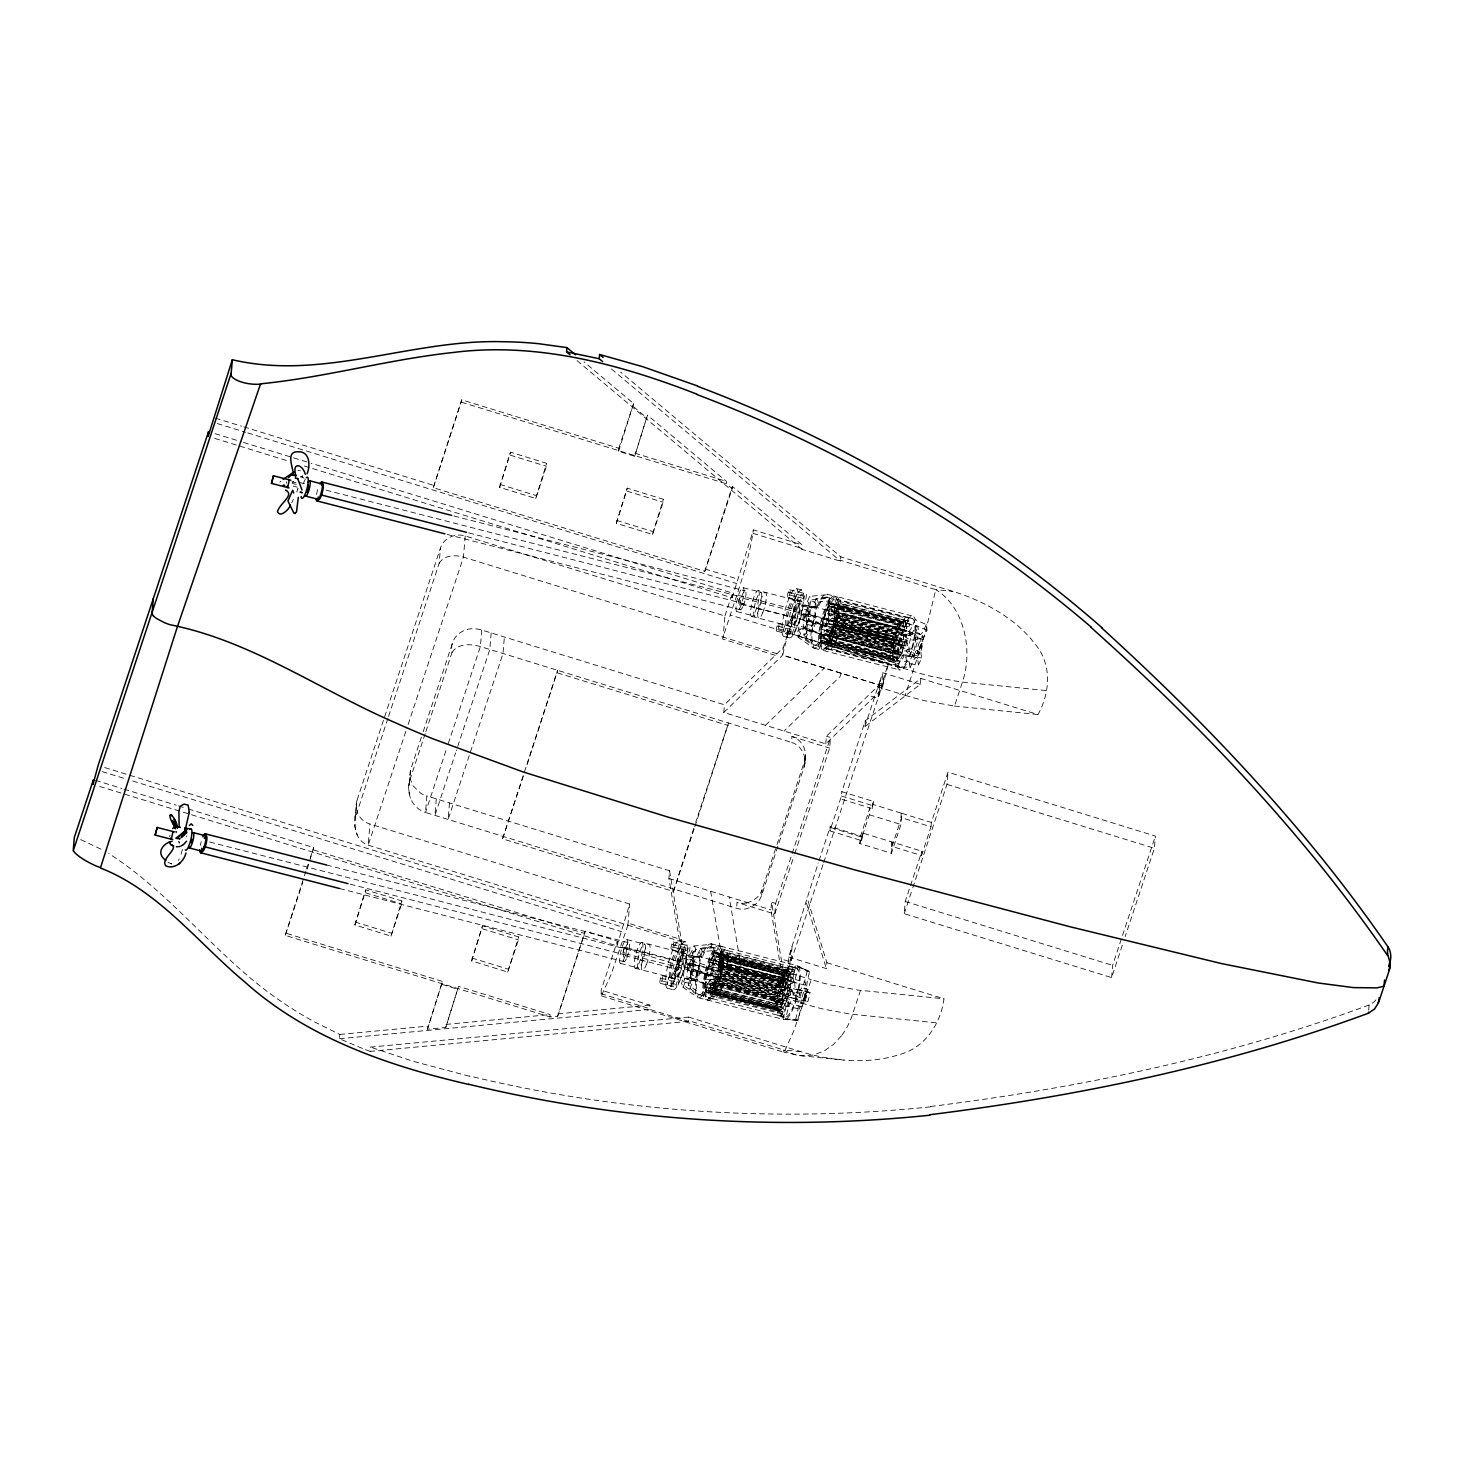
<?xml version="1.0" encoding="UTF-8"?>
<svg xmlns="http://www.w3.org/2000/svg" width="1464" height="1464" viewBox="0 0 1464 1464"><rect width="100%" height="100%" fill="white"/><g stroke="black" fill="none" stroke-linecap="round" stroke-linejoin="round"><path stroke-width="0.75" stroke-dasharray="5 3.75" d="M714.633 981.941L718.019 981.612L780.056 997.387C784.979 997.936 783.588 1008.714 778.336 1006.207L705.337 987.743L705.575 982.069L777.164 1000.278L776.908 1005.951A20.972 5.472 -76.4 0 1 776.945 1000.736L777.164 1000.278M713.975 985.748L711.193 990.341L783.277 1008.879L784.942 1010.069L784.777 1012.393A25.327 6.606 -76.4 0 1 783.35 1014.223L711.028 996.014A25.712 6.698 -76.4 0 1 710.571 993.8L711.486 991.622L713.499 991.366M711.23 959.798L782.801 978.007L711.23 959.798L713.609 955.077L785.18 973.286L782.801 978.007M719.464 957.676L719.464 962.928A20.972 5.472 -76.4 0 0 719.464 957.676L791.036 975.884A20.972 5.472 -76.4 0 1 791.036 981.136L714.652 963.239A12.481 3.257 -76.4 0 0 713.956 964.501L716.335 966.24L778.354 982.015L781.739 981.685M692.472 980.331L785.162 1003.828L782.764 1008.55A20.624 5.38 -76.4 0 0 790.688 984.631L718.897 966.514L717.708 973.157L789.279 991.366L790.688 984.631M785.162 1003.828L710.79 984.686A12.59 3.276 -76.4 0 1 710.461 983.991L713.133 983.991M790.798 981.575L791.036 975.884M830.417 632.155L895.675 647.783C900.616 648.332 899.207 659.111 893.955 656.604L820.956 638.139L821.212 632.466L892.784 650.675L892.546 656.348A20.972 5.472 -76.4 0 1 892.546 651.096L892.784 650.675M830.253 632.411A12.279 3.203 -76.4 0 1 829.557 633.601L902.172 652.907L904.002 655.799A24.98 6.515 -76.4 0 1 902.574 658.965L826.831 640.738L829.21 636.017L900.781 654.737L808.091 630.728M898.878 630.014L901.549 630.032A12.59 3.276 -76.4 0 0 901.202 629.337L826.849 609.664L829.228 605.474L900.799 623.682L898.036 628.276M834.846 613.745L835.084 608.072A20.972 5.472 -76.4 0 1 835.084 613.306L906.655 631.515A20.972 5.472 -76.4 0 0 906.673 626.281L906.417 631.954M900.781 654.207L898.402 658.946A20.624 5.38 -76.4 0 0 900.781 654.737M713.938 964.648C713.041 961.628 713.48 955.461 718.037 957.419L780.788 973.414L782.453 974.566L782.417 980.477M895.693 623.591L898.091 624.963L898.036 630.874A12.481 3.257 -76.4 0 0 897.341 632.137L893.992 632.411L831.955 616.619C827.014 616.088 828.423 605.309 833.657 607.816L907.223 626.409L909.181 626.263L910.187 624.158A25.766 6.716 -76.4 0 0 909.894 621.559L844.893 604.522C841.58 603.113 841.123 610.104 844.234 610.397M778.555 991.274L776.012 989.097L713.993 973.304C709.985 971.529 705.355 978.117 710.845 979.178L772.882 994.953L778.226 993.178M894.193 641.671L891.649 639.494L829.612 623.701C825.605 621.926 820.975 628.514 826.465 629.575L892.582 646.246C896.096 646.795 894.376 653.896 891.027 652.688L826.208 635.321A25.327 6.606 -76.4 0 1 826.666 631.496L829.612 630.215M305.921 871.08L285.242 935.386L549.933 1016.949L557.692 1016.217L585.216 931.214L617.369 941.132L601.173 990.14L601.301 996.014L611.037 974.713L628.532 923.308L681.272 939.559M803.773 999.125L805.511 997.35L805.841 993.361L803.773 999.125L803.956 995.044L805.694 993.269M804.907 763.513L805.42 755.278L804.45 762.634L805.383 757.62M720.032 955.754L720.197 953.412A25.327 6.606 -76.4 0 1 721.606 951.582L786.827 967.741C790.469 967.979 787.467 974.182 784.686 972.956M873.477 801.448L872.178 808.622L869.891 807.908L860.375 836.731L859.807 843.557L891.448 853.292L900.982 824.488L901.879 813.362L872.526 804.303L873.477 801.448L841.818 791.695L865.334 720.691L920.856 678.436L1038.013 714.542C1050.347 692.344 1052.03 663.686 1034.81 643.739C1020.408 624.634 999.894 611.055 978.428 601.082A200.257 191.107 4.7 0 0 953.064 591.419L840.83 556.832L620.571 372.057M307.147 869.159L313.699 847.564L187.191 808.604M356.173 807.25C353.483 820.096 352.806 839.97 368.196 845.186L681.657 941.773M387.85 718.531L355.258 817.79L357.033 800.222L440.408 548.158A19.801 18.886 4.7 0 1 465.223 535.952L724.918 615.978L723.179 637.133M362.377 1048.425L339.428 1038.726L339.776 1034.444L314.339 1021.781A363.017 346.419 4.7 0 1 284.766 1003.865C219.856 961.189 174.271 895.236 108.702 853.512M354.874 924.974L365.762 889.838L401.886 900.964L401.63 903.91L390.998 936.1L354.874 924.974L365.762 889.838M357.051 800.222A19.801 18.886 4.7 0 0 369.935 824.049L368.196 845.186L406.168 730.39M390.998 936.1L401.886 900.964M433.307 487.677L461.764 399.855L618.814 448.24L618.577 451.296L634.644 456.256L647.472 415.154L726.455 481.418L726.272 483.779L732.146 488.702L704.824 571.344L433.307 487.677L461.764 399.855M410.469 770.156L409.097 785.839L410.469 770.156L422.492 733.812M388.564 716.39L439.145 563.42L440.408 548.158M409.774 777.585L412.683 785.528L420.882 793.342A26.901 25.675 4.7 0 0 426.866 795.977L425.512 812.483L736.575 908.321A19.014 18.154 4.7 0 0 745.945 908.888L751.746 906.911L756.705 903.288A21.612 20.624 4.7 0 0 761.664 895.273L804.084 767.044L804.559 761.152A21.612 20.624 4.7 0 0 805.328 751.837L803.462 746.109L799.911 741.26A19.014 18.154 4.7 0 0 791.951 736.484L791.457 742.376A19.014 18.154 4.7 0 1 799.417 747.152L802.967 752.002L804.834 757.73A21.612 20.624 4.7 0 1 804.084 767.044M436.29 798.887L434.936 815.393L455.597 752.88M425.859 731.597L452.01 652.523C448.917 638.578 462.221 627.269 475.288 628.843A26.901 25.675 4.7 0 1 481.748 630.032L724.442 704.806L783.277 647.509L788.144 632.814L888.41 663.778L881.877 689.269L825.788 743.895L723.802 712.474L724.442 704.806M465.223 535.97L463.466 557.125L406.882 728.23M549.933 1016.949L550.116 1014.589L458.561 986.37L445.733 1027.472L427.433 1029.192L442.476 981.429L285.425 933.044M449.485 802.949L448.13 819.456L503.012 653.511L504.366 637.005M427.433 1029.192L442.476 981.429M445.733 1027.472L458.561 986.37M481.748 630.032L480.393 646.539L447.6 745.67M499.608 487.329L510.497 452.193L546.621 463.319L546.383 466.266L535.733 498.455L499.608 487.329L510.497 452.193M491.172 632.942L489.818 649.449L456.31 750.739M471.628 960.933L482.516 925.797L518.64 936.923L518.384 939.87L507.752 972.059L471.628 960.933L482.516 925.797M694.119 828.99L673.44 891.485L502.573 838.835L557.656 670.347L526.088 767.722M535.733 498.455L546.621 463.319M507.752 972.059L518.64 936.923M616.362 523.307L627.251 488.171L663.375 499.297L663.137 502.243L652.487 534.433L616.362 523.307L627.251 488.171M557.692 1016.217L585.216 931.214M618.577 451.296L633.619 403.533L584.044 361.937M634.644 456.256L647.472 415.154M99.57 786.424L616.985 945.854L617.369 941.132M652.487 534.433L663.375 499.297M616.985 945.854L629.648 904.038L369.935 824.031M627.91 925.211L629.648 904.038M688.446 1021.341L370.154 1051.39L370.502 1047.108L688.611 1017.077L688.336 1020.554A20.13 5.911 -6.4 0 0 688.446 1021.341L649.778 1009.428A20.13 5.911 -6.4 0 1 649.65 1008.641L649.943 1005.164L601.173 990.14M669.56 870.751L683.121 950.356L678.271 965.051L682.499 958.023L668.92 878.418L669.56 870.751L426.866 795.977M673.44 891.485L695.034 824.287M704.824 571.344L732.348 486.341L802.162 544.919L801.869 548.396A20.13 4.831 42.6 0 0 801.943 549.329L840.629 561.243A20.13 4.831 42.6 0 1 840.556 560.309L840.83 556.832M683.121 950.356L682.499 958.023L782.783 988.914L784.466 978.044L771.528 902.172L775.646 903.434L774.767 914.048L737.069 902.428L736.575 908.321M732.146 488.702L732.348 486.341M304.201 465.955L732.11 597.788L732.494 593.085L311.137 463.265M732.11 597.788L753.393 529.895L802.162 544.919M694.833 826.831L728.541 722.996L695.748 822.128M775.298 655.286L722.557 639.036C733.629 602.985 747.976 567.373 753.393 529.895M722.649 990.817C719.135 990.286 721.057 983.241 724.332 984.43M728.486 958.426C725.449 958.225 725.595 951.344 728.907 952.844L793.946 969.79M726.931 962.745L726.656 966.533L728.322 967.704L791.31 983.735L794.257 982.216A25.419 6.625 -76.4 0 0 794.549 978.574L729.694 961.244L727.022 962.415M761.664 895.273L762.158 889.38L776.286 846.631M723.802 712.474L782.654 655.177L783.277 647.509M783.826 985.711L770.906 909.839L771.528 902.172M778.043 1003.078L778.317 999.29L776.634 998.1L713.663 982.088L710.717 983.607M776.469 1007.397C779.507 1007.616 779.342 1014.406 776.048 1012.978M783.423 981.191L782.783 988.877L778.573 995.886L784.466 978.044M784.155 977.275L782.636 981.136L780.623 981.392L717.635 965.362L715.713 962.653A25.034 6.533 -76.4 0 1 717.104 959.213L782.307 974.987L784.1 977.623M787.412 972.261L788.657 956.999L818.266 862.955M790.999 949.88L789.755 965.142A9.864 9.406 4.7 0 1 783.771 971.144M792.061 946.659L790.816 961.921L781.209 958.975M825.788 743.895L826.41 736.227L882.499 681.62L888.41 663.778M794.732 853.713L829.667 748.104L830.527 737.49L826.41 736.227M829.942 830.875L830.289 826.556L861.948 836.292L861.582 840.629L829.942 830.875L841.471 796.013L841.818 791.695M788.657 956.999L826.355 968.601L826.849 962.708L806.957 897.212M920.856 678.436L920.38 684.328L864.858 726.602L865.334 720.691M861.582 840.629L862.991 833.108L921.917 851.206L921.551 855.543L891.393 846.247L891.741 841.928M879.26 683.048L877.997 698.31L868.39 695.345M859.807 843.557L869.342 814.753L869.891 807.908L840.537 798.868M920.38 684.328L882.682 672.726L880.322 679.827L879.077 695.089A9.919 9.461 4.7 0 0 877.778 686.854M881.419 687.989L882.682 672.726M881.877 689.269L882.499 681.62M872.178 808.622L872.526 804.303M788.144 632.814L782.654 655.177L882.92 686.14L883.561 678.418M891.448 853.292L892.381 842.129M901.238 813.179L900.891 817.516L930.994 826.794L921.551 855.543M1122.302 945.268L1111.615 977.586L904.221 913.682L905.228 901.476L921.917 851.206M930.994 826.794L931.36 822.457L947.995 772.168L1155.389 836.072L1154.382 848.278L1125.157 936.649M912.767 887.824L946.988 784.375L947.995 772.168M1111.615 977.586L1112.622 965.38L1155.389 836.072M1368.675 1010.123L1369.114 1004.999A19.782 18.886 4.7 0 0 1376.197 999.619M720.288 992.866C717.47 991.604 714.524 997.826 718.147 998.064M711.888 969.735L714.359 971.876L776.945 987.761L779.525 987.212L781.611 980.77L709.912 962.324L707.972 968.82L779.909 987.944A25.034 6.533 -76.4 0 0 778.939 992.025L776.817 992.501L713.828 976.47L712.126 975.024A25.034 6.533 -76.4 0 1 713.096 970.961L715.841 970.614M783.258 979.636C788.218 982.051 790.725 970.358 784.686 970.943L721.258 954.876L720.087 954.857L717.817 961.702A12.59 3.276 -76.4 0 1 718.165 962.397L721.221 963.843M820.993 638.194A20.972 5.472 -76.4 0 1 820.993 632.942L893.479 651.37C898.804 651.572 895.748 663.046 890.679 659.441L827.306 643.08C821.286 643.666 823.756 631.954 828.752 634.388M901.129 622.182C903.965 623.426 907.003 617.424 903.325 617.387L838.122 601.118A25.419 6.625 -76.4 0 0 836.731 602.564L836.456 604.943L838.14 606.151M835.102 644.416C832.376 643.099 829.246 648.991 832.888 649.211L897.999 665.516A25.419 6.625 -76.4 0 0 899.482 664.052L899.756 661.673L898.091 660.447L825.513 642.257A20.972 5.472 -76.4 0 1 823.445 643.263L825.513 642.257M727.151 952.789L727.151 952.716A25.712 6.698 -76.4 0 1 727.59 955.022L729.566 956.138M777.805 1013.088L777.823 1013.015A25.766 6.716 -76.4 0 1 777.384 1010.764L775.389 1009.684M716.299 990.433C711.98 990.176 715.127 985.546 718.019 987.431M782.453 974.566L781.502 976.232L778.372 976.195M831.936 640.829C827.599 640.573 830.747 635.943 833.638 637.828L898.054 654.975M898.091 624.963L897.139 626.629L893.992 626.592L829.576 609.445M780.239 985.181L778.811 981.758L776.542 980.459L714.505 964.684C710.9 963.092 709.363 968.198 711.962 970.321M895.877 635.577L893.498 633.583L831.461 617.79L828.112 618.339A12.17 3.166 -76.4 0 0 827.526 620.114L829.978 622.273L892.015 638.048L895.273 637.352M302.627 475.416L302.591 477.227L300.303 476.861M834.041 613.691L832.211 610.799A24.98 6.515 -76.4 0 1 833.638 607.633L835.889 607.45M843.081 604.577L843.099 604.486A25.766 6.716 -76.4 0 1 843.374 607.176L845.332 608.347M829.008 640.189L827.032 640.335L826.025 642.44A25.766 6.716 -76.4 0 0 826.337 645.038L893.132 662.021A25.766 6.716 -76.4 0 1 892.839 659.441L890.899 658.269M713.005 993.269C708.393 993.873 709.839 983.021 713.792 985.766M828.642 643.666L826.208 642.806L827.508 635.559A12.481 3.257 -76.4 0 0 828.093 635.284L831.442 635.577M780.568 978.428L783.899 978.739A12.59 3.276 -76.4 0 1 784.484 978.464L785.802 971.218L783.368 970.358M896.188 628.825L899.537 629.136A12.481 3.257 -76.4 0 1 900.14 628.88L901.421 621.614L898.988 620.754M707.826 992.866L710.003 991.201L781.465 1010.069A20.972 5.472 -76.4 0 1 779.397 1011.075L707.826 992.866A20.972 5.472 -76.4 0 0 709.894 991.878L781.465 1010.069M793.946 969.772A25.712 6.698 -76.4 0 1 794.385 972.023L717.726 953.613L718.916 956.065L790.487 974.274L714.908 953.558A20.972 5.472 -76.4 0 1 716.994 952.588L788.547 970.76L786.497 971.767A20.972 5.472 -76.4 0 1 788.584 970.797M714.798 954.217L716.976 952.552M829.264 605.364A20.624 5.38 -76.4 0 0 821.322 629.41L822.731 622.658L894.303 640.866L893.461 648.497A25.419 6.625 -76.4 0 0 893.058 652.432L892.839 652.615M910.151 624.286L830.527 603.955A20.972 5.472 -76.4 0 1 832.613 602.985L905.136 621.578A21.137 5.508 -76.4 0 1 906.326 624.012L834.535 606.444L833.547 603.369A21.137 5.508 -76.4 0 1 834.736 605.803L834.535 606.444M830.417 604.614L832.595 602.948M842.66 625.988C839.201 624.725 837.774 632.064 841.599 632.265L904.587 648.278L906.783 647.838A24.98 6.515 -76.4 0 0 907.863 643.812L905.649 642.001L833.327 623.536L834.535 616.893L906.308 635.01A20.624 5.38 -76.4 0 1 902.062 651.773C898.622 655.835 914.03 658.288 914.268 655.927C916.592 650.821 903.068 649.998 901.879 651.663M785.216 973.176A20.624 5.38 -76.4 0 0 777.274 997.204L778.683 990.469L707.094 972.261L705.703 978.995A20.624 5.38 -76.4 0 1 709.948 962.232M779.397 1011.075L781.575 1009.41M895.035 661.472L897.103 660.465A20.972 5.472 -76.4 0 1 895.035 661.472L822.494 642.842A21.137 5.508 -76.4 0 1 821.304 640.39L893.095 657.977L894.083 661.051A21.137 5.508 -76.4 0 1 892.894 658.599L893.095 657.977M904.203 621.193A20.972 5.472 -76.4 0 0 902.135 622.2L904.166 621.157M907.149 642.879L907.003 640.024L739.997 597.532L738.57 600.039L738.551 603.516L905.576 646.008L906.985 643.501L843.191 626.336L841.05 626.83A24.98 6.515 -76.4 0 1 839.97 630.856L840.592 631.826L839.805 631.277M791.036 981.136L718.531 962.653C713.041 962.507 716.299 950.96 721.331 954.583M906.655 631.515L834.151 613.05C828.661 612.904 831.918 601.356 836.951 604.961L902.428 622.017L903.782 623.298L901.531 630.142M775.042 1009.044C780.056 1012.539 783.222 1001.193 777.841 1000.973L705.575 982.069M721.057 989.737L721.075 989.591A25.034 6.533 -76.4 0 0 722.447 986.205L724.68 985.803M783.917 976.067L783.881 976.232A25.034 6.533 -76.4 0 0 782.526 979.617M425.146 733.739L409.609 780.751C405.857 793.287 412.592 808.64 425.512 812.483L446.886 747.829M710.571 992.409L714.487 992.555M826.208 642.806L894.577 659.587M837.353 643.135L835.779 641.964A24.98 6.515 -76.4 0 0 837.188 638.816L904.038 655.652M785.784 971.309L717.415 954.436M778.939 1009.282L776.524 1008.33M898.878 623.481L900.433 624.634A24.98 6.515 -76.4 0 0 899.024 627.782L832.192 610.964M901.421 621.614L833.053 604.833M782.453 998.979L782.398 999.18A12.279 3.203 -76.4 0 1 781.703 1000.443L713.956 983.149M169.641 836.694L170.007 835.084M355.789 815.485L354.855 826.391L357.198 835.084M727.59 950.685L725.449 950.044A25.712 6.698 -76.4 0 0 724.369 949.807L723.838 952.387L725.504 953.576L788.492 969.589L791.329 969.772L792.262 967.064A25.712 6.698 -76.4 0 0 791.182 966.807L788.986 966.368M718.568 964.977L721.221 960.201L723.253 959.908L786.022 975.848C791.731 976.214 787.907 986.059 783.386 984.247L721.349 968.454L718.568 966.478A12.481 3.257 -76.4 0 0 718.568 964.977L794.202 982.381M834.224 615.191L834.187 615.374A12.59 3.276 -76.4 0 1 834.187 616.893L836.969 618.851L899.006 634.626C903.544 636.437 907.369 626.61 901.659 626.244L839.622 610.451C836.127 608.731 831.552 616.472 836.969 615.1L901.952 632.613M772.388 1003.572L775.151 1003.426L777.823 998.649A12.279 3.203 -76.4 0 1 777.86 997.295M783.13 1018.944L785.363 1009.629A13.286 3.459 -76.4 0 0 785.015 996.161L782.563 995.575A28.072 7.32 -76.4 0 0 783.149 1018.889L795.647 1019.548A25.712 6.698 -76.4 0 0 798.026 1020.06L799.655 1013.179A13.103 3.422 -76.4 0 1 806.078 1001.175L807.89 1001.541A25.034 6.533 -76.4 0 0 810.031 992.555L796.288 989.115A13.286 3.459 -76.4 0 1 795.958 975.61L798.173 966.295L809.519 971.767L807.89 978.647A13.286 3.459 -76.4 0 0 808.238 992.116L810.031 992.555M795.812 965.764L793.579 975.079A13.103 3.422 -76.4 0 1 787.174 987.084L784.704 986.59A27.633 7.21 -76.4 0 1 795.794 965.819L807.158 971.236A25.712 6.698 -76.4 0 1 809.519 971.767M795.647 1019.548L797.276 1012.667A13.286 3.459 -76.4 0 0 796.947 999.198L785.015 996.106M807.158 971.236L805.511 978.117A13.103 3.422 -76.4 0 1 799.106 990.121M893.406 649.229L893.443 649.046A12.481 3.257 -76.4 0 1 893.461 647.564L890.661 645.569L828.624 629.776C824.086 627.964 820.261 637.81 825.971 638.176L888.008 653.951C891.503 655.689 896.078 647.948 890.643 649.321L825.678 631.808A12.481 3.257 -76.4 0 1 825.696 630.325M712.693 998.759L713.389 996.234L715.402 995.996L779.452 1012.246C782.124 1012.264 781.428 1017.389 778.958 1015.467L712.767 998.759A25.712 6.698 -76.4 0 0 713.792 999.015L715.969 999.455M409.609 780.751L408.639 789.242L410.524 798.191M900.287 667.547L828.697 649.321A25.766 6.716 -76.4 0 1 827.727 648.662L828.533 646.063L830.509 645.917L899.5 663.961M835.798 599.032L907.442 617.259A25.766 6.716 -76.4 0 1 908.485 617.936L907.68 620.535L905.704 620.699L836.749 602.747M286.34 483.285L286.798 481.674M775.151 999.784L778.207 1001.23A12.59 3.276 -76.4 0 0 778.555 1001.925L776.286 1008.769L775.115 1008.751L711.687 992.684L708.228 990.725L710.461 983.881M720.087 954.857L721.697 956.925M833.455 612.098L835.706 605.254L838.286 605.565M776.286 1008.769L772.864 1006.72L708.265 990.616M889.343 658.855L891.942 659.056L888.483 657.098L823.884 641.012M903.746 623.408L839.147 607.304L835.688 605.364M710.058 979.91L713.005 979.379L775.023 995.172L777.823 997.149M786.26 983.936L786.314 983.716A12.59 3.276 -76.4 0 0 786.314 982.216L783.386 980.496M901.879 634.333L901.934 634.113A12.481 3.257 -76.4 0 0 901.952 632.613M727.791 961.427L727.754 961.574A25.419 6.625 -76.4 0 1 727.443 965.215L729.255 966.606M710.79 983.771A25.327 6.606 -76.4 0 0 710.498 987.395L777.219 1004.231A25.419 6.625 -76.4 0 1 777.512 1000.589L710.772 983.442M306.635 868.939L309.453 860.393M310.167 858.252L313.699 847.564M285.242 935.386L302.902 881.987M423.188 731.689L452.888 641.927M618.814 448.24L633.619 403.533M502.573 838.835L523.234 776.341M724.918 615.978L732.494 593.085M699.188 966.807A24.76 6.46 -76.4 0 0 696.754 991.036L695.729 993.763L681.437 983.808A16.708 4.355 -76.4 0 0 683.45 963.769A21.173 5.527 -76.4 0 1 686.433 954.748A16.708 4.355 -76.4 0 0 693.954 945.982L712.108 944.262L711.156 947.116L700.469 948.123A16.708 4.355 -76.4 0 1 693.222 956.559A20.697 5.399 -76.4 0 0 690.221 965.618A16.708 4.355 -76.4 0 1 688.263 985.052A21.393 5.582 -76.4 0 0 689.983 988.566L698.365 994.422L697.431 997.259L683.139 987.322A21.887 5.71 -76.4 0 1 681.437 983.808M826.794 597.513L816.089 598.52A21.393 5.582 -76.4 0 1 817.809 602.052A16.708 4.355 -76.4 0 0 815.869 621.413A20.697 5.399 -76.4 0 1 812.868 630.472L823.61 635.321A27.853 7.265 -76.4 0 1 813.069 647.6L798.758 637.718A21.887 5.71 -76.4 0 1 797.057 634.205L811.367 644.16L812.3 641.305L803.882 635.431A16.708 4.355 -76.4 0 0 805.841 616.069A20.697 5.399 -76.4 0 1 808.842 606.993L817.717 608.109A24.76 6.46 -76.4 0 1 826.776 597.55L827.727 594.659L809.574 596.36A16.708 4.355 -76.4 0 1 802.071 605.089A21.173 5.527 -76.4 0 0 799.088 614.111A16.708 4.355 -76.4 0 1 797.075 634.223M683.121 987.303A16.708 4.355 -76.4 0 1 690.642 978.593A21.173 5.527 -76.4 0 0 693.625 969.571L710.955 975.994L710.406 974.878A24.76 6.46 -76.4 0 0 712.84 950.648L713.81 947.775L695.656 949.477A21.887 5.71 -76.4 0 0 693.954 945.964M813.051 647.655L814.002 644.819L805.603 638.963A21.393 5.582 -76.4 0 1 803.882 635.431M823.591 619.235L825.55 612.739L897.231 631.185L895.163 637.444L823.591 619.235L895.163 637.444M705.685 989.993L777.457 1007.58L778.647 1010.014L706.874 992.446A21.137 5.508 -76.4 0 1 705.685 989.993L777.256 1008.202A21.137 5.508 -76.4 0 0 778.445 1010.654M706.874 992.446L705.886 989.371M718.916 956.065L719.117 955.425A21.137 5.508 -76.4 0 0 717.927 952.973M822.494 642.842L821.524 639.768M788.529 995.044L786.461 1001.303L714.761 982.856L716.829 976.598L789.7 995.319L791.859 994.861A25.034 6.533 -76.4 0 0 792.848 990.78L791.127 989.335L728.139 973.304C724.735 971.346 722.557 978.647 726.126 979.178M830.509 633.473L832.485 626.812L835.066 626.263L897.652 642.147C901.916 642.586 902.867 651.132 897.487 649.339L835.45 633.564L833.199 632.247L831.753 628.843A12.17 3.166 -76.4 0 0 832.357 627.068L904.166 645.423L832.467 626.976M777 844.508L804.559 761.152M741.077 976.067L742.12 972.865L729.182 896.975M841.233 673.22L840.171 676.423L784.082 731.03M775.646 903.434L830.527 737.49M774.767 914.048L794.019 855.854M818.98 860.814L830.289 826.556M864.858 726.602L880.322 679.827M822.969 864.693L784.613 980.679L783.697 980.386M823.701 862.534L884.201 679.552L883.286 679.278M790.487 974.274L789.499 971.181A21.137 5.508 -76.4 0 1 790.688 973.633M906.106 624.652L905.136 621.578M904.038 645.185L902.08 651.681L830.399 633.235M688.611 1017.077L800.845 1051.664A200.257 191.107 4.7 0 0 827.306 1057.96C850.987 1061.858 875.856 1062.187 898.878 1054.721C924.553 1048.187 940.602 1024.324 943.987 998.814L857.941 990.067L830.985 985.034A101.931 29.701 18.3 0 1 811.257 979.599L793.763 1031.004L784.027 1052.305L600.972 995.758M877.265 686.707L905.264 695.327L925.028 633.436L935.825 589.663L840.556 560.309M861.948 836.292L862.991 833.108M892.015 846.467L901.531 817.681M860.503 990.341L852.56 1014.332A72.633 55.376 87.3 0 1 841.416 1035.89M905.264 695.327A101.931 29.701 18.3 0 0 925.01 700.78L954.51 706.069L962.452 682.096A72.633 55.376 87.3 0 0 966.881 656.549C967.338 638.286 962.69 619.565 951.929 604.614A66.118 50.417 87.3 0 0 935.825 589.663L953.064 591.419M904.221 913.682L912.054 889.984M882.92 686.14L782.654 655.177M891.924 659.166L894.175 652.377A12.481 3.257 -76.4 0 1 893.845 651.626M716.555 997.24L716.537 997.313A25.327 6.606 -76.4 0 0 717.982 995.41L720.215 995.374M788.419 968.582L788.437 968.491A25.327 6.606 -76.4 0 0 787.174 970.266M836.859 610.579L836.859 612.666L839.622 614.203L904.423 629.868M710.132 979.691L707.496 984.43L707.588 986.242L709.601 987.559L787.888 1006.573A25.034 6.533 -76.4 0 0 789.261 1003.188M721.221 960.201L721.221 962.269L723.985 963.806L788.785 979.471M890.771 653.822L890.771 651.736L888.008 650.199L823.207 634.553M775.151 1003.426L775.151 1001.358L772.388 999.821M718.165 970.449L723.509 968.674L785.528 984.449C791.018 985.51 786.388 992.098 782.398 990.323L720.361 974.53L717.817 972.352A12.481 3.257 -76.4 0 0 718.147 970.486M888.502 645.35L893.845 643.574M182.433 849.468L180.401 856.605M296.698 492.014L298.015 488.5L296.295 491.264M794.366 972.133L793.488 974.201L791.475 974.438L720.398 955.663M893.113 662.131L893.662 657.428L891.997 656.22M452.01 652.523C457.646 643.044 471.133 643.849 480.393 646.539L791.457 742.376M831.735 611.989L831.772 611.897A12.59 3.276 -76.4 0 1 832.357 611.623L835.633 612.336M716.116 961.592L716.152 961.519A12.481 3.257 -76.4 0 1 716.756 961.244L720.014 961.939M895.895 652.432L895.858 652.505A12.481 3.257 -76.4 0 1 895.273 652.798L891.997 652.084M909.473 661.856L896.7 660.703L899.939 653.511A13.103 3.422 -76.4 0 0 903.453 635.522L902.776 629.557L914.89 634.15L915.384 638.524A13.103 3.422 -76.4 0 1 911.871 656.567L909.473 661.856A25.712 6.698 -76.4 0 0 910.132 667.584L897.359 666.431L900.598 659.221A13.286 3.459 -76.4 0 1 905.96 657.519M915.22 619.583L911.962 626.793A13.286 3.459 -76.4 0 1 906.6 628.514L905.905 622.621A28.072 7.32 -76.4 0 1 915.201 619.638L926.291 624.506A25.712 6.698 -76.4 0 1 926.95 630.234L924.553 635.559A13.103 3.422 -76.4 0 0 921.039 653.548L921.533 657.94A25.034 6.533 -76.4 0 1 918.404 664.894L906.655 663.412A28.072 7.32 -76.4 0 1 897.377 666.376M926.95 630.234L915.86 625.311L912.621 632.521A13.103 3.422 -76.4 0 0 909.107 650.51L909.784 656.458L921.533 657.94M926.291 624.506L923.894 629.831A13.286 3.459 -76.4 0 1 918.532 631.533L918.019 627.196L905.905 622.621M910.132 667.584L912.529 662.259A13.286 3.459 -76.4 0 1 917.891 660.557M780.275 1002.035L780.239 1002.126A12.279 3.203 -76.4 0 1 779.635 1002.456L776.378 1001.687M439.145 563.42C443.738 555.057 455.322 554.636 463.466 557.125L776.927 653.694M293.349 499.462L291.702 502.756M179.212 859.02L178.334 860.448M893.699 651.718L890.789 650.181M712.492 967.942L715.823 967.393L780.202 984.631M782.508 979.636L715.676 962.818M777.164 1004.396L777.933 1003.407M279.917 482.205L280.868 481.199M841.416 1035.89L833.181 1044.729L823.591 1051.262L813.215 1055.032L802.693 1055.873L784.027 1052.305L783.606 1049.908L688.336 1020.554M893.552 640.628C897.029 641.891 898.438 634.534 894.614 634.333L831.625 618.32L829.447 618.76A24.98 6.515 -76.4 0 0 828.368 622.786L830.564 624.597M901.165 634.845C906.655 635.907 902.025 642.476 898.018 640.72L835.981 624.927L833.437 622.749A12.279 3.203 -76.4 0 0 833.785 620.846L839.128 619.071L906.619 636.383L909.565 635.102A25.327 6.606 -76.4 0 0 910.004 631.277L843.264 614.13A25.327 6.606 -76.4 0 1 842.752 618.119L844.527 619.528M900.122 628.861L898.201 628.257M843.374 614.002L841.946 619.126L843.63 620.352M777.768 998.832L775.023 998.924M826.062 642.312L827.91 642.239M787.724 990.469L787.138 993.416L799.069 996.435L799.82 995.044L799.765 993.47L787.852 990.433L787.138 993.416M793.579 994.77C795.007 993.452 793.817 990.103 793.305 993.983C806.316 1004.396 814.149 991.714 794.275 991.897M805.2 985.126L805.877 982.253L793.872 979.141L793.122 980.551L793.159 982.124L805.09 985.162L805.877 982.253M788.035 1003.151L787.449 1006.079L799.381 1009.117L800.204 1007.342L800.076 1006.152L788.163 1003.115L787.449 1006.079M799.765 993.47L799.069 996.435M765.507 725.321L824.342 668.042M893.973 650.785L897.341 650.766M710.589 993.672L784.814 1012.283M786.992 970.412L784.741 970.449M808.878 611.714C798.685 603.406 798.319 619.858 808.476 614.606C810.269 610.25 806.792 612.3 807.817 615.374M808.274 605.492C810.306 603.369 808.329 599.874 807.927 604.815C815.539 613.764 820.755 599.27 809.189 601.85M815.759 603.442L814.808 607.212M800.076 628.568C795.446 632.759 806.847 637.279 806.993 631.862C806.646 627.104 798.813 627.342 799.253 632.338M806.371 624.158L807.195 620.407L806.243 624.176L813.069 625.86L813.728 622.109L812.923 625.878M806.884 630.27L805.932 634.022M685.664 963.257C687.696 961.134 685.719 957.639 685.317 962.58C692.929 971.529 698.145 957.035 686.579 959.615M693.149 961.207L692.197 964.977M699.316 956.797C703.946 952.606 692.545 948.105 692.399 953.521C692.948 958.334 700.542 958.042 700.14 953.046M683.761 981.923L684.585 978.172L683.633 981.941L690.441 983.625L691.118 979.874L690.313 983.643M698.255 971.712C696.187 973.029 697.523 977.824 698.346 973.304C694.101 962.69 683.157 977.037 697.303 975.481M292.452 482.498L293.715 481.473M805.511 993.287L804.248 999.253M836.511 619.144L835.688 622.054L838.268 623.81L902.904 639.512M891.119 645.258L891.942 642.367L889.362 640.591L824.726 624.908M720.892 968.747L720.068 971.657L722.649 973.414L787.284 989.115M775.481 994.88L776.304 991.97L773.724 990.213L709.088 974.512M738.734 603.497L739.997 597.532M919.593 649.504L920.838 643.538L919.264 649.43L921.313 643.666L921.313 647.143L919.41 649.522M903.544 619.547L901.293 619.492M922.778 635.303C921.185 636.181 922.119 640.152 922.832 636.639C912.713 625.274 899.848 638.084 921.991 638.249M917.05 639.896C922.009 635.12 904.331 631.13 904.972 635.522C903.947 638.249 918.001 643.611 917.727 636.95M907.442 649.156C902.483 653.932 920.161 657.922 919.52 653.53C920.728 651.023 906.362 645.258 906.857 652.121M901.824 653.768L902.501 650.803M707.588 984.156L710.351 984.028M794.751 599.087C802.034 581.757 785.82 602.088 800.351 600.478C805.548 592.17 798.96 591.822 800.241 600.514M674.428 978.721L672.543 986.388L674.666 978.849L668.645 977.44L666.943 984.998L668.847 977.33M826.849 631.185L828.716 631.039M909.364 635.431L834.535 616.893M900.543 640.665L901.202 639.988A12.481 3.257 -76.4 0 0 901.531 638.121M784.924 990.268L785.564 989.591A12.279 3.203 -76.4 0 0 785.912 987.688L783.24 985.565L718.751 969.79M822.731 622.658L894.303 640.866M833.327 623.536L904.898 641.744L906.308 635.01M821.524 629.319L893.095 647.527L821.322 629.41M1369.114 1004.999C1228.076 1057.118 1079.444 1087.917 930.482 1106.509M712.474 984.888L715.823 985.199M834.389 620.187L898.878 635.962L901.549 638.084M893.241 644.215L828.752 628.459L826.08 626.336M777.622 993.836L713.133 978.062L710.461 975.939M908.485 617.991L841.69 600.954A25.766 6.716 -76.4 0 0 840.72 600.277L840.098 602.82L842.715 604.669M827.727 648.625L894.541 665.644A25.766 6.716 -76.4 0 0 895.511 666.321L896.114 663.778L893.498 661.929M894.083 652.413L891.777 651.919M717.817 961.647L720.361 962.104M778.555 1001.98L776.012 1001.522M793.159 982.124L793.872 979.141M806.188 994.934L805.401 997.826M800.076 1006.152L799.381 1009.117M788.126 973.011L785.546 972.7M746.42 902.995L752.222 901.019L757.181 897.395A21.612 20.624 4.7 0 0 762.158 889.38M624.359 947.135L622.932 953.137L789.938 995.611L791.365 993.104L791.365 989.627L624.359 947.135L622.932 953.137M791.365 989.627L789.938 995.611M907.003 640.024L905.576 646.008M817.809 602.052L828.478 601.009L829.429 598.172L811.276 599.874A21.887 5.71 -76.4 0 0 809.574 596.36M700.469 948.123A21.393 5.582 -76.4 0 1 702.189 951.655L712.858 950.612M339.776 1034.444L427.689 1026.136M445.971 1024.416L550.116 1014.589M557.876 1013.857L649.943 1005.164M339.428 1038.726L649.778 1009.428M801.137 613.672L802.089 609.902M692.509 955.114L693.57 951.472M690.624 973.78L691.575 970.01M297.961 470.438L300.395 470.768M798.026 1020.06L785.509 1019.456L787.724 1010.142A13.103 3.422 -76.4 0 1 794.147 998.137L807.89 1001.541M796.983 1020.243L783.99 1019.511L707.643 1000.077M829.008 623.792L893.022 640.262L895.163 639.786A24.98 6.515 -76.4 0 1 896.243 635.76L892.18 630.856L830.143 615.081C826.538 613.489 824.982 618.595 827.581 620.718M1045.937 690.551L959.89 681.821L932.934 676.789A101.931 29.701 18.3 0 1 913.207 671.354L730.481 615.063M954.51 706.069L1038.013 714.542M936.063 1022.787L849.998 1014.04L823.061 1009.025A101.931 29.701 18.3 0 1 803.333 1003.572L620.608 947.281M800.845 1051.664L783.606 1049.908A66.118 50.417 87.3 0 0 802.693 1055.873L843.904 1060.064M805.859 616.015L814.753 617.058L814.204 615.941L799.088 614.111M690.221 965.618L699.133 966.661L698.584 965.545L683.468 963.715M712.09 944.317A27.853 7.265 -76.4 0 0 701.531 956.578L686.433 954.748M711.156 947.153A24.76 6.46 -76.4 0 0 702.079 957.694L693.204 956.596M910.059 635.211L910.846 632.283M905.008 636.858L905.795 633.912M919.484 652.212L918.697 655.14M914.433 653.841L913.646 656.787M802.052 605.144L817.168 606.993L817.717 608.109M792.207 967.064L724.424 949.861M775.06 984.943L778.153 984.65L778.811 981.758M721.313 978.684C717.836 976.817 715.64 982.966 719.831 983.168L787.321 1000.443L789.279 1002.986L710.058 981.411M781.868 998.942C787.229 1000.736 786.278 992.189 782.032 991.75L719.995 975.976L716.72 976.671A12.17 3.166 -76.4 0 1 716.134 978.446L717.58 981.868M839.201 636.877L837.079 637.206L835.743 642.11M728.139 973.304L726.034 973.798A25.034 6.533 -76.4 0 1 725.064 977.861L726.711 979.306M784.704 986.59L799.088 990.158M776.817 992.501C780.239 994.477 782.417 987.175 778.83 986.644M782.563 995.575L796.947 999.143M834.919 647.106L832.687 647.051A25.419 6.625 -76.4 0 1 831.296 648.479L831.332 648.625M469.377 1076.241L413.434 1061.4L370.502 1047.108M835.999 612.501L833.455 612.043A12.59 3.276 -76.4 0 1 833.785 612.794L836.841 614.24M789.718 589.772L806.024 593.835A3.953 0.952 -76 0 1 805.42 599.874A3.953 0.952 -76 0 1 803.864 599.307A3.953 0.952 -76 0 1 806.115 593.853M788.693 592.353L804.084 596.196M789.883 595.098L805.255 598.922M787.943 597.458L804.248 601.521M778.647 623.518A3.953 0.952 -76 0 1 777.951 629.538A3.953 0.952 -76 0 1 776.396 628.971A3.953 0.952 -76 0 1 778.647 623.518L794.861 627.562M777.549 626.098L792.921 629.923M778.72 628.825L794.11 632.668M776.78 631.185L793.085 635.248M673.239 941.919L689.562 945.982M672.232 944.5L687.623 948.343M673.422 947.245L688.794 951.069M671.464 949.605L687.787 953.668M662.094 975.646L678.399 979.709A3.953 0.952 -76 0 1 677.795 985.748A3.953 0.952 -76 0 1 676.258 985.181A3.953 0.952 -76 0 1 678.491 979.727M661.087 978.226L676.459 982.069M662.259 980.971L677.631 984.814M660.319 983.332L676.624 987.395M826.355 597.275L833.84 599.16A24.76 6.46 -76.4 0 1 830.509 636.529A24.76 6.46 -76.4 0 1 819.694 633.729A24.76 6.46 -76.4 0 1 833.876 599.051M803.022 605.986L809.848 607.706M892.564 652.23L896.846 653.31M710.735 946.879L718.22 948.764M687.385 955.589L694.229 957.31M776.927 1001.834L781.227 1002.913M779.855 1015.924L784.576 1017.114M698.328 997.734L705.74 999.601M826.831 594.201L834.681 596.214A27.853 7.265 -76.4 0 1 830.674 638.597A27.853 7.265 -76.4 0 1 818.687 634.644A27.853 7.265 -76.4 0 1 834.718 596.086M836.603 596.562A27.853 7.265 -76.4 0 1 832.595 639.018A27.853 7.265 -76.4 0 1 820.59 635.193A27.853 7.265 -76.4 0 1 836.603 596.562L912.584 616.033M907.277 617.204L912.273 618.485M832.485 603.607L904.917 622.2M830.527 603.955L902.117 622.163M829.228 606.005L900.799 624.213M834.846 608.493L906.417 626.702M813.783 606.773L902.519 629.355M907.863 631.387L919.795 634.424M920.051 638.578L921.954 639.054A7.741 2.013 -76.4 0 1 920.856 650.803A7.741 2.013 -76.4 0 1 917.525 649.76A7.741 2.013 -76.4 0 1 921.972 639.018M291.885 481.711L296.039 482.772M805.109 613.453A3.715 0.97 -76.4 0 1 804.468 619.235A3.715 0.97 -76.4 0 1 802.949 618.43A3.715 0.97 -76.4 0 1 805.109 613.453L900.525 637.737A3.715 0.97 -76.4 0 1 899.903 643.501A3.715 0.97 -76.4 0 1 898.365 642.696A3.715 0.97 -76.4 0 1 900.543 637.718M292.123 483.358L296.277 484.419M293.184 486.103L297.338 487.164M807.195 620.407L813.984 622.218M803.333 620.626L898.768 644.91M916.501 653.548L918.404 654.024M805.31 628.093L811.843 629.758M904.715 654.628L916.629 657.665M821.212 637.718L892.784 655.927M826.831 640.207L898.402 658.416M821.304 640.39L897.212 659.788M822.713 642.22L895.144 660.795M813.947 648.113L821.615 650.071M823.537 650.565L899.976 670M711.211 943.804L718.806 945.744M720.727 946.238L797.313 965.728L808.677 971.163M720.16 948.635L725.119 949.898M791.914 966.881L796.745 968.125M716.866 953.21L788.437 971.419M717.726 953.613L789.297 971.821M714.908 953.558L786.497 971.767M713.609 955.608L785.18 973.816M719.227 958.115L790.798 976.323M698.163 956.321A12.371 3.221 -76.4 0 1 696.443 975.116A12.371 3.221 -76.4 0 1 691.063 973.578A12.371 3.221 -76.4 0 1 698.163 956.321L786.9 978.959M710.04 962.562L781.611 980.77M718.897 966.514L790.469 984.723M804.377 988.163L806.28 988.639M796.288 989.115L808.22 992.153M689.471 963.056A3.715 0.97 -76.4 0 1 688.849 968.839A3.715 0.97 -76.4 0 1 687.311 968.033A3.715 0.97 -76.4 0 1 689.471 963.056L784.905 987.358A3.715 0.97 -76.4 0 1 784.265 993.123A3.715 0.97 -76.4 0 1 782.746 992.299A3.715 0.97 -76.4 0 1 784.905 987.34M687.696 970.248L785.601 995.776M705.703 978.995L777.476 997.112M800.68 1003.096L802.583 1003.572M714.761 982.856L786.333 1001.065M689.69 977.696L696.224 979.361M684.585 978.172L691.374 979.983M705.575 987.322L777.146 1005.53M711.193 989.81L782.764 1008.019M707.075 991.823L779.525 1010.416M708.228 997.698L713.059 998.924M796.288 588.601A24.723 5.362 -75.6 0 1 791.219 626.098A24.723 5.362 -75.6 0 1 782.508 622.786A24.723 5.362 -75.6 0 1 796.288 588.601L801.888 590.047A24.723 5.362 -75.6 0 1 796.837 627.544A24.723 5.362 -75.6 0 1 788.108 624.231A24.723 5.362 -75.6 0 1 801.888 590.047M758.334 590.578A13.341 2.891 -75.6 0 1 755.607 610.836A13.341 2.891 -75.6 0 1 750.904 609.042A13.341 2.891 -75.6 0 1 758.334 590.578L801.943 601.796A13.341 2.891 -75.6 0 1 799.216 622.054A13.341 2.891 -75.6 0 1 794.495 620.26A13.341 2.891 -75.6 0 1 801.943 601.796M743.126 587.686A12.353 2.672 -75.6 0 1 740.601 606.444A12.353 2.672 -75.6 0 1 736.246 604.778A12.353 2.672 -75.6 0 1 743.126 587.686L760.896 592.261A12.353 2.672 -75.6 0 1 758.37 611A12.353 2.672 -75.6 0 1 753.997 609.353A12.353 2.672 -75.6 0 1 760.896 592.261M798.337 603.369A10.87 2.361 -75.6 0 1 796.16 619.821A10.87 2.361 -75.6 0 1 792.28 618.485A10.87 2.361 -75.6 0 1 798.337 603.369L809.555 606.261A10.87 2.361 -75.6 0 1 807.378 622.712A10.87 2.361 -75.6 0 1 803.498 621.377A10.87 2.361 -75.6 0 1 809.555 606.261M453.95 515.987L745.084 590.87M753.265 598.941L796.874 610.159M299.626 482.516L306.177 484.2M738.442 595.427L756.193 600.002M326.088 490.166L741.571 597.019M468.773 532.896L744.023 603.699M741.553 603.845L759.304 608.42M756.632 608.036L800.241 619.254M447.179 534.415L740.51 609.847M792.848 624.414L804.065 627.306M736.85 611.586L754.619 616.161M751.563 616.381L795.153 627.599M783.716 636.401L789.334 637.846M814.423 645.057L822.219 647.051M823.829 648.076L828.935 649.394M679.918 940.437A24.723 5.362 -75.6 0 1 674.867 977.952A24.723 5.362 -75.6 0 1 666.138 974.64A24.723 5.362 -75.6 0 1 679.918 940.437L685.518 941.883A24.723 5.362 -75.6 0 1 680.467 979.398A24.723 5.362 -75.6 0 1 671.738 976.067A24.723 5.362 -75.6 0 1 685.518 941.883M641.982 942.432A13.341 2.891 -75.6 0 1 639.237 962.671A13.341 2.891 -75.6 0 1 634.534 960.878A13.341 2.891 -75.6 0 1 641.982 942.432L685.573 953.65A13.341 2.891 -75.6 0 1 682.846 973.889A13.341 2.891 -75.6 0 1 678.143 972.096A13.341 2.891 -75.6 0 1 685.573 953.65M626.757 939.54A12.353 2.672 -75.6 0 1 624.231 958.279A12.353 2.672 -75.6 0 1 619.876 956.633A12.353 2.672 -75.6 0 1 626.757 939.54L644.526 944.097A12.353 2.672 -75.6 0 1 642.001 962.855A12.353 2.672 -75.6 0 1 637.627 961.189A12.353 2.672 -75.6 0 1 644.526 944.097M681.968 955.223A10.87 2.361 -75.6 0 1 679.79 971.675A10.87 2.361 -75.6 0 1 675.911 970.339A10.87 2.361 -75.6 0 1 681.968 955.223L693.186 958.096A10.87 2.361 -75.6 0 1 691.008 974.548A10.87 2.361 -75.6 0 1 687.128 973.212A10.87 2.361 -75.6 0 1 693.186 958.096M326.563 865.004L628.715 942.706M622.072 947.281L680.504 961.994M209.718 842.02L625.201 948.873M350.207 884.183L627.672 955.534M625.183 955.699L642.952 960.256M640.262 959.872L683.871 971.09M339.648 888.538L624.158 961.702M676.478 976.268L687.696 979.141M620.48 963.44L638.249 967.997M635.193 968.235L678.802 979.453M698.804 994.66L706.581 996.655M667.346 988.237L672.964 989.682M829.429 636.163L827.489 635.596M782.581 977.861L785.582 978.94A12.59 3.276 -76.4 0 1 785.93 979.636M829.594 636.145L826.428 635.083A12.481 3.257 -76.4 0 1 826.099 634.388M782.398 977.879L784.521 978.483M777.384 1015.119L779.507 1015.76A25.712 6.698 -76.4 0 0 780.587 1015.998M171.654 863.888L170.483 863.577L171.544 863.852M895.693 629.41L898.091 630.709M780.074 979.013L782.453 980.313M721.752 954.418L720.16 953.521M301.017 476.257L304.055 478.179M716.335 960.421L713.956 959.048M780.038 1003.206L782.435 1004.579M891.686 647.07L893.003 647.692M634.9 453.2L726.455 481.418M461.581 402.216L726.272 483.779M510.259 455.139L546.383 466.266M627.013 491.117L663.137 502.243M753.1 533.372L801.869 548.396M499.864 484.383L535.97 495.509M616.6 520.361L652.724 531.487M215.391 418.137L241.578 426.189M243.756 426.866L433.509 485.334M705.008 568.984L737.179 578.884M217.203 423.517L245.586 432.264M247.764 432.941L736.795 583.605M215.08 433.655L241.267 441.725M243.463 442.403L291.482 457.207M293.678 457.884L308.959 462.587M214.696 438.377L286.724 460.574M791.951 736.484L829.667 748.104M946.988 784.375L1154.382 848.278M557.455 672.891L728.322 725.54M841.471 796.013L873.111 805.767M869.342 814.753L900.982 824.488M831.021 827.672L862.644 837.426M905.228 901.476L1112.622 965.38M668.92 878.418L770.906 909.839M826.849 962.708L943.987 998.814M783.258 970.98L811.257 979.599M104.658 767.539L622.072 926.95M102.077 771.583L123.909 778.299M132.638 780.989L621.688 931.671M778.244 986.516L779.434 986.791M95.599 780.367L121.768 788.437M123.946 789.114L176.284 805.237M178.48 805.914L185.013 807.927M313.497 849.925L585.014 933.574M365.524 892.784L401.63 903.91M482.278 928.743L518.384 939.87M600.881 993.617L649.65 1008.641M355.112 922.027L391.236 933.154M471.866 957.987L507.99 969.113M442.238 984.467L458.305 989.426M901.879 813.362L931.36 822.457M713.041 969.15L710.772 967.85M170.849 863.687L167.884 862.186M689.965 988.548A16.708 4.355 -76.4 0 1 697.23 980.13L707.99 984.924A27.853 7.265 -76.4 0 1 697.45 997.204M690.66 978.538L707.99 984.924M829.319 598.044A27.853 7.265 -76.4 0 1 826.501 626.226L809.244 619.967A16.708 4.355 -76.4 0 1 811.276 599.856M823.61 635.321L806.28 628.934A21.173 5.527 -76.4 0 0 809.244 619.967M826.574 626.391L815.851 621.45M710.406 974.878L700.231 971.053A16.708 4.355 -76.4 0 1 702.171 951.637M370.154 1051.39L364.316 1049.176M80.703 839.604L102.59 849.925M696.681 990.927L688.263 985.034M611.476 369.02L840.629 561.243M633.363 406.571L647.234 418.21M577.054 360.656L801.943 549.329M179.34 843.154L178.425 841.489M901.22 646.173L836.932 629.081L833.84 629.374L833.199 632.247M826.41 618.247L890.698 635.321L893.79 635.047L894.431 632.155M831.79 629.392L896.169 646.631L899.518 646.082A12.17 3.166 -76.4 0 0 900.104 644.288L900.049 643.702M716.171 978.995L780.55 996.234L783.881 995.685A12.17 3.166 -76.4 0 0 784.484 993.91L784.429 993.306M701.549 956.614L702.079 957.712M176.43 831.332L176.778 832.339M806.463 903.105L826.355 968.601M175.735 831.296L176.119 832.851M179.12 841.489L179.413 842.825M710.626 891.265L724.186 970.833M917.91 660.52L918.404 664.894M905.978 657.482L906.655 663.412M900.47 624.488L899.134 629.41L897.469 629.813L830.289 613.636A12.59 3.276 -76.4 0 0 829.557 614.898M829.539 633.711L829.539 639.457M713.92 989.06L713.92 983.314A12.481 3.257 -76.4 0 0 714.56 982.234M746.42 902.995A19.014 18.154 4.7 0 1 737.069 902.428M930.537 1106.857A1302.649 1243.046 4.7 0 1 469.45 1075.967M903.617 619.711A25.327 6.606 -76.4 0 1 904.99 618.284M915.86 625.329A27.633 7.21 -76.4 0 1 909.784 656.494M906.088 624.14A25.565 6.661 -76.4 0 1 914.982 627.141A25.163 6.57 -76.4 0 1 909.62 654.939A25.034 6.533 -76.4 0 1 906.472 661.856A25.565 6.661 -76.4 0 1 897.578 658.892A25.163 6.57 -76.4 0 1 902.959 631.094A25.034 6.533 -76.4 0 1 906.088 624.158M896.718 660.685A27.633 7.21 -76.4 0 1 902.776 629.538M914.89 634.15A25.034 6.533 -76.4 0 1 918.019 627.196M817.168 606.974A27.853 7.265 -76.4 0 1 827.709 594.713M828.404 600.899A24.76 6.46 -76.4 0 1 825.971 625.128M823.079 634.241A24.76 6.46 -76.4 0 1 814.002 644.764M811.385 644.105A27.853 7.265 -76.4 0 1 814.204 615.923M812.319 641.269A24.76 6.46 -76.4 0 1 814.734 617.039M895.382 637.554A12.17 3.166 -76.4 0 1 895.968 635.76M816.107 598.538A16.708 4.355 -76.4 0 1 808.842 606.956M805.603 638.944A16.708 4.355 -76.4 0 1 812.849 630.527M832.577 627.214A20.441 5.325 -76.4 0 1 826.849 640.701M798.758 637.7A16.708 4.355 -76.4 0 1 806.261 628.989M893.003 647.838A20.624 5.38 -76.4 0 1 900.946 623.792M834.736 616.802A20.624 5.38 -76.4 0 1 833.547 623.444M897.944 649.87A12.481 3.257 -76.4 0 1 897.249 651.077M893.754 643.886A12.481 3.257 -76.4 0 1 894.101 641.964M826.135 626.519A12.279 3.203 -76.4 0 1 826.465 624.616M316.535 494.466A9.79 2.123 -75.6 0 1 318.383 487.329M303.579 483.047A11.017 2.452 -75.7 0 1 305.262 479.222M200.33 845.369A9.79 2.123 -75.6 0 1 201.227 841.635M186.569 836.859A11.017 2.452 -75.7 0 1 186.898 835.816M695.839 993.891A27.853 7.265 -76.4 0 1 698.657 965.709M707.46 983.845A24.76 6.46 -76.4 0 1 698.383 994.385M713.792 947.812A27.853 7.265 -76.4 0 1 710.955 975.994M711.998 969.918A12.17 3.166 -76.4 0 1 712.584 968.125M779.745 987.157A12.17 3.166 -76.4 0 1 780.33 985.364M700.231 971.053A20.697 5.399 -76.4 0 1 697.248 980.075M719.099 966.423A20.624 5.38 -76.4 0 1 711.156 990.451M693.643 969.516A16.708 4.355 -76.4 0 1 695.638 949.459M705.355 987.779A20.972 5.472 -76.4 0 1 705.355 982.527M711.23 959.268A20.624 5.38 -76.4 0 1 713.609 955.077M712.364 985.217A12.481 3.257 -76.4 0 1 711.779 985.492M709.967 981.758A12.481 3.257 -76.4 0 1 709.967 980.258M710.369 976.25A12.481 3.257 -76.4 0 1 710.717 974.329M778.262 993.361A12.279 3.203 -76.4 0 1 778.61 991.457M781.794 981.813A12.279 3.203 -76.4 0 1 782.471 980.606M798.154 966.35A28.072 7.32 -76.4 0 1 798.758 989.664M796.617 998.668A27.633 7.21 -76.4 0 1 785.509 1019.42M795.135 998.741A25.034 6.533 -76.4 0 1 797.276 989.756M677.814 949.953C681.364 953.046 680.906 934.727 677.814 949.953M683.395 951.344C686.909 954.455 686.579 936.045 683.395 951.344M783.13 631.533C786.626 634.662 786.296 616.253 783.13 631.533M788.712 632.924C792.225 636.145 791.823 617.68 788.712 632.924M831.973 638.578A25.364 6.606 -76.4 0 0 836.292 599.087A25.364 6.606 -76.4 0 0 821.542 633.107A25.364 6.606 -76.4 0 0 831.973 638.578M918.953 650.327A7.741 2.013 -76.4 0 0 920.069 638.542A7.741 2.013 -76.4 0 0 915.622 649.284A7.741 2.013 -76.4 0 0 918.953 650.327M812.062 625.512A12.371 3.221 -76.4 0 0 813.783 606.718A12.371 3.221 -76.4 0 0 806.682 623.975A12.371 3.221 -76.4 0 0 812.062 625.512M900.817 648.095A12.371 3.221 -76.4 0 0 902.538 629.282A12.371 3.221 -76.4 0 0 895.437 646.557A12.371 3.221 -76.4 0 0 900.817 648.095M789.114 595.811A3.953 0.952 -76 0 0 789.81 589.791A3.953 0.952 -76 0 0 787.559 595.244A3.953 0.952 -76 0 0 789.114 595.811M743.273 605.748A9.79 2.123 -75.6 0 0 745.286 590.889A9.79 2.123 -75.6 0 0 739.832 604.431A9.79 2.123 -75.6 0 0 743.273 605.748M792.061 620.205A13.341 2.891 -75.6 0 0 794.806 599.947A13.341 2.891 -75.6 0 0 787.358 618.412A13.341 2.891 -75.6 0 0 792.061 620.205M796.27 621.285A13.341 2.891 -75.6 0 0 798.996 601.045A13.341 2.891 -75.6 0 0 791.567 619.492A13.341 2.891 -75.6 0 0 796.27 621.285M790.67 619.858A13.341 2.891 -75.6 0 0 793.397 599.6A13.341 2.891 -75.6 0 0 785.948 618.064A13.341 2.891 -75.6 0 0 790.67 619.858M762.762 612.666A13.341 2.891 -75.6 0 0 765.489 592.426A13.341 2.891 -75.6 0 0 758.041 610.872A13.341 2.891 -75.6 0 0 762.762 612.666M794.257 633.601A3.953 0.952 -76 0 0 794.952 627.58A3.953 0.952 -76 0 0 792.719 633.034A3.953 0.952 -76 0 0 794.257 633.601M661.49 981.685A3.953 0.952 -76 0 0 662.186 975.664A3.953 0.952 -76 0 0 659.935 981.118A3.953 0.952 -76 0 0 661.49 981.685M626.921 957.602A9.79 2.123 -75.6 0 0 628.916 942.743A9.79 2.123 -75.6 0 0 623.463 956.285A9.79 2.123 -75.6 0 0 626.921 957.602M675.691 972.059A13.341 2.891 -75.6 0 0 678.436 951.801A13.341 2.891 -75.6 0 0 670.988 970.266A13.341 2.891 -75.6 0 0 675.691 972.059M679.9 973.139A13.341 2.891 -75.6 0 0 682.645 952.881A13.341 2.891 -75.6 0 0 675.197 971.346A13.341 2.891 -75.6 0 0 679.9 973.139M674.3 971.693A13.341 2.891 -75.6 0 0 677.027 951.435A13.341 2.891 -75.6 0 0 669.579 969.9A13.341 2.891 -75.6 0 0 674.3 971.693M646.393 964.52A13.341 2.891 -75.6 0 0 649.119 944.262A13.341 2.891 -75.6 0 0 641.671 962.726A13.341 2.891 -75.6 0 0 646.393 964.52M672.635 947.958A3.953 0.952 -76 0 0 673.33 941.919A3.953 0.952 -76 0 0 671.098 947.391A3.953 0.952 -76 0 0 672.635 947.958M688.958 952.021A3.953 0.952 -76 0 0 689.654 946A3.953 0.952 -76 0 0 687.403 951.454A3.953 0.952 -76 0 0 688.958 952.021M714.707 988.987A27.853 7.265 -76.4 0 0 719.336 945.781A27.853 7.265 -76.4 0 0 703.159 983.369A27.853 7.265 -76.4 0 0 714.707 988.987M714.889 986.132A24.76 6.46 -76.4 0 0 718.238 948.654A24.76 6.46 -76.4 0 0 704.074 983.332A24.76 6.46 -76.4 0 0 714.889 986.132M785.198 997.698A12.371 3.221 -76.4 0 0 786.918 978.904A12.371 3.221 -76.4 0 0 779.818 996.161A12.371 3.221 -76.4 0 0 785.198 997.698M798.1 989.554A25.712 6.698 -76.4 0 0 795.227 968.198A25.163 6.57 -76.4 0 0 785.345 986.718A25.034 6.533 -76.4 0 0 783.203 995.721A25.712 6.698 -76.4 0 0 786.095 1017.023A25.163 6.551 -76.4 0 0 795.977 998.521A25.034 6.533 -76.4 0 0 798.118 989.518M716.61 989.518A27.853 7.265 -76.4 0 0 721.258 946.275A27.853 7.265 -76.4 0 0 705.062 983.79A27.853 7.265 -76.4 0 0 716.61 989.518M716.372 988.127A25.364 6.606 -76.4 0 0 720.654 948.672A25.364 6.606 -76.4 0 0 705.904 982.783A25.364 6.606 -76.4 0 0 716.372 988.127M803.059 1000.553A7.741 2.013 -76.4 0 0 804.633 988.255A7.741 2.013 -76.4 0 0 800.076 998.155A7.741 2.013 -76.4 0 0 803.059 1000.553M804.962 1001.047A7.741 2.013 -76.4 0 0 806.536 988.731A7.741 2.013 -76.4 0 0 801.979 998.631A7.741 2.013 -76.4 0 0 804.962 1001.047"/><path stroke-width="1.5" d="M293.733 492.965L292.672 490.239L287.932 500.981L293.953 513.278L296.478 512.162L298.308 497.357M153.317 598.575L152.055 613.526L153.391 615.905M232.319 359.723L231.202 373.21L73.2 850.932L74.316 837.445L93.403 779.708L93.019 784.411L98.106 765.507L208.529 431.642L208.144 436.363L232.319 359.723C322.885 381.098 412.72 338.715 503.744 341.752A363.017 346.419 4.7 0 1 538.606 343.692L566.934 347.608L575.498 354.764M570.082 354.819L566.586 351.891L566.934 347.608M1379.143 997.789L1378.814 1001.888L1389.208 970.467L1389.885 962.251A19.782 18.886 4.7 0 0 1388.22 947.208C1307.169 829.283 1207.727 724.46 1102.136 628.312M1384.523 980.02L1384.011 986.169L1377.093 987.871L1353.395 987.596L1318.204 982.985L1221.214 963.513L1070.367 926.84L855.049 869.964L667.236 816.875L523.014 771.912L433.106 738.881A364.737 106.268 18.3 0 1 394.859 722.521C319.939 690.111 251.314 640.866 170.135 624.744A21.795 6.002 18.7 0 1 164.261 622.584L156.447 618.412A21.795 6.149 18.4 0 1 153.354 615.887M602.729 361.681L599.234 358.753L599.581 354.471L643.154 366.823L697.651 386.002M929.823 1114.726C1078.785 1096.152 1227.418 1065.389 1368.419 1013.198L1368.511 1012.173M1389.409 969.827C1392.685 962.452 1385.127 954.821 1388.22 947.208M184.976 828.404L185.05 830.417L189.277 812.355M189.259 812.465L188.179 805.09L183.988 804.12L180.2 806.261L178.882 811.623L179.157 827.343M293.459 475.233C293.495 468.389 285.023 451.26 297.961 451.772C309.984 451.058 310.514 465.808 307.056 473.897M177.766 837.774L179.871 838.707M192.205 839.421L191.29 842.55M308.428 488.134L308.154 484.858M191.656 839.97L191.052 841.837M177.4 626.665L100.43 867.987C158.826 890.844 197.878 942.853 244.799 981.978C307.184 1037.976 388.381 1065.865 468.7 1084.44M308.044 489.617L306.836 492.233M1388.586 966.185L1388.915 965.197M1389.226 964.209L1389.885 962.251M192.864 825.44L191.308 824.031M185.946 853C184.043 861.473 174.948 869.689 166.018 865.993C159.539 859.606 180.017 847.601 171.306 844.893M177.51 626.372L260.574 383.824C325.337 377.456 388.289 359.449 452.98 352.513C536.501 341.789 619.73 364.115 696.992 394.2M1378.594 1002.529L1374.623 1008.934L1368.419 1013.198M186.623 841.196L183.549 844.508M293.459 475.214L295.838 475.416L295.417 478.197L297.704 478.582M290.384 505.153C289.213 509.435 279.825 518.293 277.465 511.522C280.063 502.976 295.033 494.978 285.59 490.074M288.39 477.648L291.482 474.903L295.838 475.416C291.647 461.398 302.719 464.125 305.281 474.263M186.587 831.772L185.507 833.089M172.569 828.569L175.131 826.684L180.346 827.343M184.574 834.132L181.188 837.536L186.825 832.412M189.314 825.495L190.906 824.195M180.658 835.175L186.916 829.484L178.59 837.005M185.672 830.619L175.9 838.286L179.633 838.854M179.743 863.266L178.608 864.163M283.174 479.368L294.044 471.884M172.057 841.324C162.047 843.612 155.934 853.604 165.871 860.356M183.201 844.746L181.005 845.991M271.554 483.431L273.475 475.782L271.389 483.376L289.03 487.933M157.234 827.489L155.147 835.102L157.16 827.453L174.564 831.936M301.858 492.398L300.065 492.178L302.279 492.819M155.239 835.102L172.715 839.604M179.852 846.412L178.791 846.668M293.752 475.397L295.271 475.343M176.43 846.723L177.602 846.778M283.613 485.389L284.766 485.554L283.174 485.316M190.704 829.063L184.647 827.965M176.138 826.666L179.724 827.252M566.586 351.891L599.234 358.753M321.623 481.967L451.754 515.419M309.673 480.796L322.775 484.163M273.384 475.763L290.878 480.265M320.579 494.795L466.577 532.329M305.647 496.113L318.731 499.48M317.066 500.944L444.983 533.848M205.253 833.803L326.563 865.004M193.321 832.632L206.406 835.999M204.21 846.631L348.011 883.616M189.277 847.967L202.361 851.334M200.696 852.798L339.648 888.538M173.594 845.789L170.648 844.618L169.238 841.855M599.581 354.471L603.077 357.399M1090.991 627.397C1201.011 725.632 1303.838 833.821 1387.579 955.534M297.723 478.582L302.005 490.037M174.454 826.337C163.346 808.22 176.339 814.862 177.437 828.221M172.423 821.103L175.241 828.203M174.875 827.288L172.569 821.231L175.479 828.825M172.532 821.359L174.619 826.629M176.741 826.19L174.125 819.383L177.254 827.746L174.692 820.81M289.268 479.808L287.713 487.53L287.182 486.139M172.935 831.607L171.361 839.311L170.831 837.939M172.569 821.231L174.655 826.739M1388.915 969.809A16.141 11.511 -53.7 0 1 1388.714 970.431M1378.319 1001.852A16.141 11.511 -53.7 0 1 1378.1 1002.456M99.808 867.402A19.874 4.063 28.1 0 1 73.676 851.151M260.94 384.08A19.874 7.32 8 0 1 239.803 381.445A19.874 7.32 8 0 1 231.019 373.174M697.541 386.276A1301.624 1242.058 4.7 0 1 1102.392 628.038M929.878 1115.22A1305.632 1245.937 4.7 0 1 468.736 1084.275M696.864 394.511A1305.632 1245.846 4.7 0 1 1091.229 627.141M319.921 483.797A9.79 2.123 -75.6 0 1 322.519 485.334A9.79 2.123 -75.6 0 1 319.189 498.291A9.79 2.123 -75.6 0 1 316.151 498.492M321.476 485.188A7.887 1.702 -75.6 0 1 323.251 487.53A7.887 1.702 -75.6 0 1 320.378 497.833A7.887 1.702 -75.6 0 1 318.182 496.973M308.135 482.26A7.887 1.702 -75.6 0 1 309.654 487.439A7.887 1.702 -75.6 0 1 305.299 495.619M306.232 477.776A11.017 2.452 -75.7 0 1 306.854 489.177A11.017 2.452 -75.7 0 1 301.127 496.534M202.91 836.932A9.79 2.123 -75.6 0 1 206.168 836.475A9.79 2.123 -75.6 0 1 202.819 850.127A9.79 2.123 -75.6 0 1 199.799 849.669M204.338 838.506A7.887 1.702 -75.6 0 1 206.936 838.36A7.887 1.702 -75.6 0 1 204.1 849.504A7.887 1.702 -75.6 0 1 201.849 848.223M192.516 833.034A7.887 1.702 -75.6 0 1 192.827 841.159A7.887 1.702 -75.6 0 1 188.783 846.869M189.881 829.557A11.017 2.452 -75.7 0 1 191.034 838.854A11.017 2.452 -75.7 0 1 185.269 850.017M171.965 815.43L170.3 815.119L171.965 815.43M295.014 513.535L295.161 513.589"/></g></svg>
